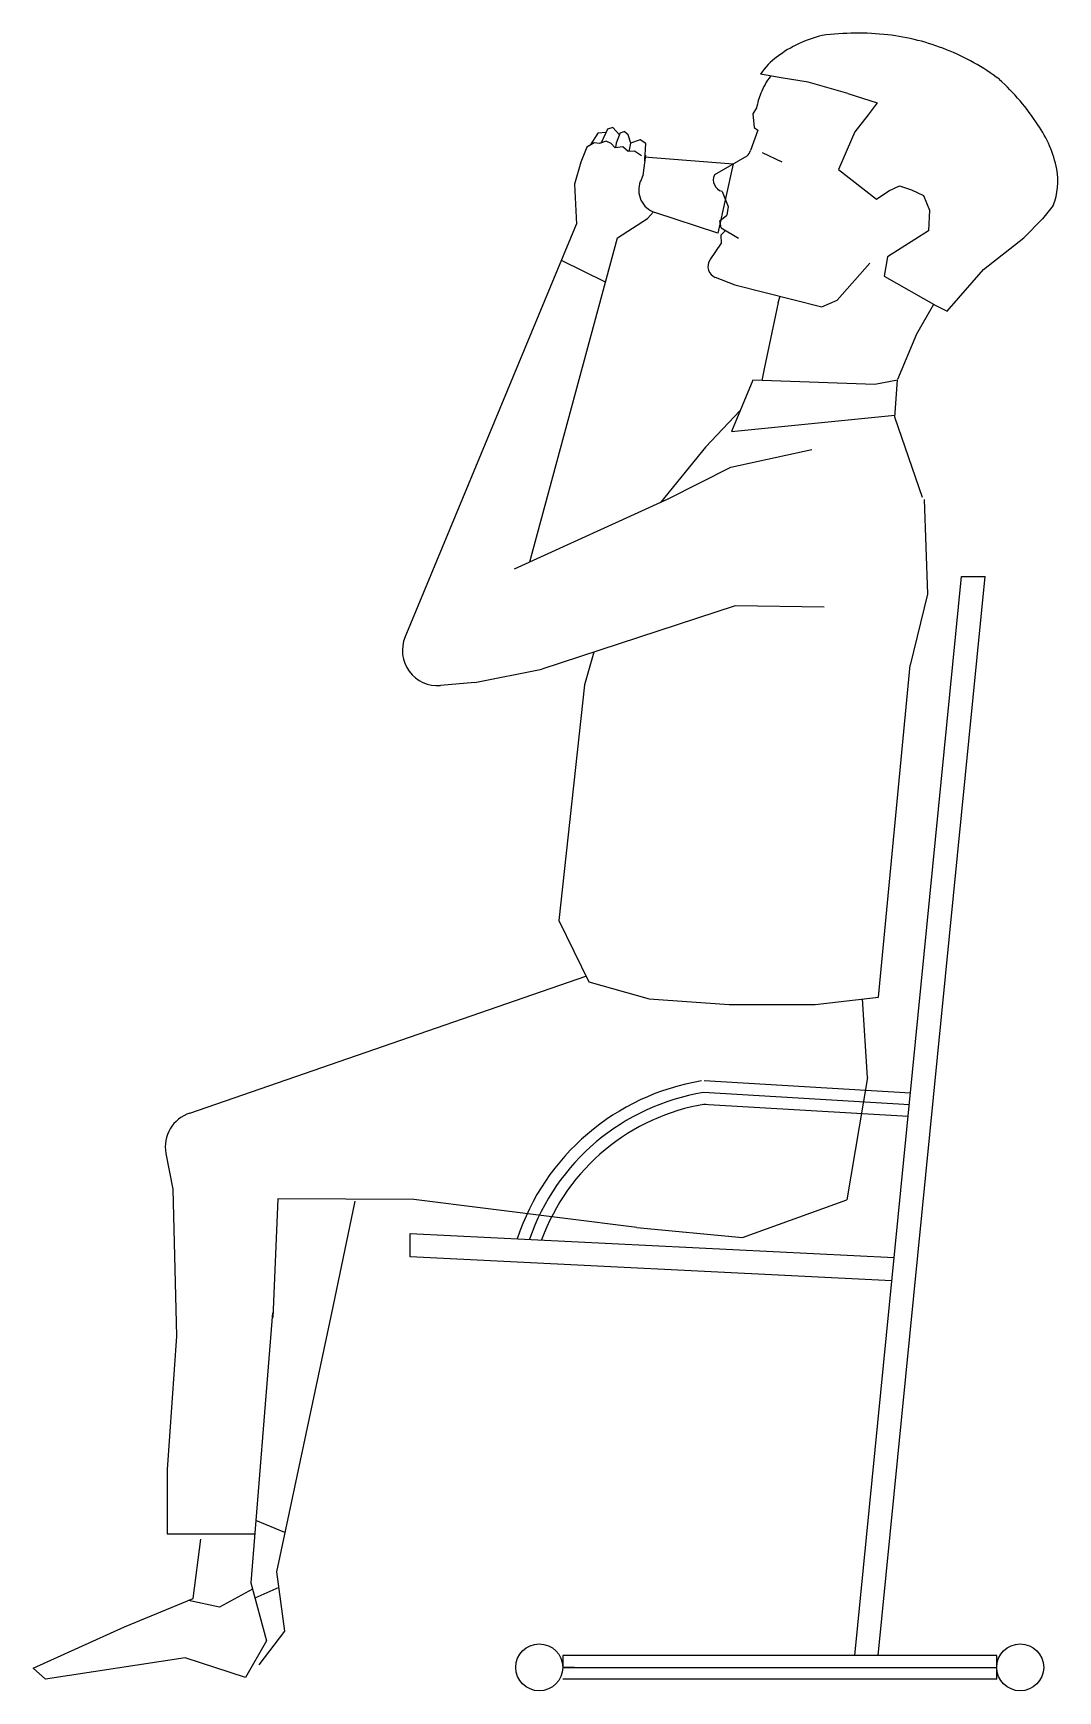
# Model space of a CAD drawing. Extents: x -86 to 1, y 0 to 142.
import ezdxf

# ---------------------------------------------------------------- set-up
doc = ezdxf.new("R2010")
doc.units = 0
doc.header["$LTSCALE"] = 25
doc.header["$MEASUREMENT"] = 0
doc.layers.get('0').update_dxf_attribs({"linetype": 'CONTINUOUS'})

msp = doc.modelspace()

# ---------------------------------------------------------------- linework, layer by layer
at = {"color": 0, "linetype": 'ByBlock'}
for p, q in [((-22.37, 137.83), (-24.13, 138.14)), ((-20.07, 137.47), (-22.37, 137.83)), ((-16.69, 136.51), (-20.07, 137.47)), ((-16.69, 136.51), (-14.18, 135.7)), ((-14.18, 135.7), (-14.96, 134.69)), ((-24.47, 135.28), (-24.78, 134.77)), ((-24.78, 134.77), (-24.68, 133.61)), ((-14.96, 134.69), (-16.09, 133.24)), ((-38.02, 133.12), (-38.65, 132.09)), ((-37.3, 133.19), (-38.02, 133.12)), ((-37.18, 133.46), (-37.72, 132.3)), ((-36.73, 133.6), (-37.18, 133.46)), ((-36.17, 132.99), (-36.73, 133.6)), ((-36.11, 133.16), (-36.45, 132.27)), ((-36.11, 133.16), (-35.77, 133.26)), ((-35.43, 132.99), (-35.77, 133.26)), ((-35.2, 132.27), (-35.43, 132.99)), ((-24.36, 133.39), (-24.98, 131.65)), ((-24.68, 133.61), (-24.36, 133.39)), ((-16.09, 133.24), (-17.48, 130.03)), ((-38.93, 131.93), (-39.46, 130.66)), ((-38.45, 132.2), (-38.93, 131.93)), ((-38.32, 132.31), (-38.45, 132.2)), ((-37.86, 132.25), (-38.32, 132.31)), ((-37.3, 132.43), (-37.86, 132.25)), ((-36.87, 132.24), (-37.3, 132.43)), ((-36.54, 131.88), (-36.87, 132.24)), ((-35.87, 131.96), (-36.54, 131.88)), ((-36.45, 132.27), (-36.5, 131.89)), ((-35.41, 131.56), (-35.87, 131.96)), ((-34.89, 131.59), (-35.41, 131.56)), ((-35.23, 132.26), (-35.36, 131.55)), ((-34.41, 132.54), (-35.23, 132.26)), ((-34.29, 131.18), (-34.89, 131.59)), ((-33.92, 132.23), (-34.41, 132.54)), ((-33.99, 130.76), (-33.92, 132.23)), ((-24.01, 131.48), (-22.32, 130.69)), ((-39.46, 130.66), (-39.99, 128.77)), ((-33.93, 131.25), (-34.18, 129.51)), ((-34.07, 131.11), (-26.47, 130.52)), ((-25.3, 131.17), (-28.06, 129.56)), ((-26.47, 130.52), (-27.78, 124.61)), ((-17.48, 130.03), (-14.24, 127.5)), ((-39.99, 128.77), (-39.82, 125.36)), ((-34.18, 129.51), (-34.38, 129)), ((-13.2, 128.22), (-12.28, 128.62)), ((-12.28, 128.62), (-11.27, 128.3)), ((-27.41, 128.16), (-26.9, 126.86)), ((-14.24, 127.5), (-13.2, 128.22)), ((-11.27, 128.3), (-10.25, 127.81)), ((-10.25, 127.81), (-9.72, 126.55)), ((-36.34, 124.2), (-33.78, 125.84)), ((-33.78, 125.84), (-33.26, 126.42)), ((-27.78, 124.61), (-33.14, 126.37)), ((-27.62, 125.66), (-27.01, 126.13)), ((-26.9, 126.86), (-27.01, 126.13)), ((-9.72, 126.55), (-9.81, 124.8)), ((-1.7, 124.21), (-0.1, 125.83)), ((0.81, 126.97), (-0.1, 125.83)), ((-54.44, 90.17), (-39.82, 125.36)), ((-27.5, 125.04), (-27.62, 125.66)), ((-27.52, 124.44), (-27.12, 124.82)), ((-27.52, 124.44), (-27.5, 123.75)), ((-27.5, 125.04), (-26.01, 124.16)), ((-27.46, 125.29), (-27.46, 125.29)), ((-9.81, 124.8), (-13.32, 122.58)), ((-43.79, 96.57), (-36.34, 124.2)), ((-27.5, 123.75), (-28.46, 122.31)), ((-5.13, 121.51), (-1.7, 124.21)), ((-37.36, 120.42), (-41.11, 122.27)), ((-17.61, 118.89), (-14.82, 122.04)), ((-13.32, 122.58), (-13.59, 120.93)), ((-27.99, 120.84), (-26.33, 120.18)), ((-26.33, 120.18), (-18.9, 118.33)), ((-13.59, 120.93), (-9.19, 118.42)), ((-8.24, 117.94), (-5.13, 121.51)), ((-22.62, 118.69), (-22.47, 119.22)), ((-18.9, 118.33), (-17.61, 118.89)), ((-22.62, 118.69), (-23.83, 113.03)), ((-9.38, 118.53), (-10.85, 116)), ((-9.19, 118.42), (-8.24, 117.94)), ((-10.85, 116), (-12.47, 112.13)), ((-24.8, 112.07), (-26.61, 107.7)), ((-14.4, 111.7), (-24.8, 112.07)), ((-23.83, 113.03), (-24.03, 112.05)), ((-12.47, 112.07), (-14.4, 111.7)), ((-12.69, 108.92), (-12.47, 112.07)), ((-25.88, 109.47), (-28.83, 106.36)), ((-26.61, 107.7), (-12.68, 109.08)), ((-10.32, 102.07), (-12.69, 108.92)), ((-28.83, 106.36), (-32.67, 101.65)), ((-26.66, 104.64), (-19.75, 106.15)), ((-32, 101.96), (-26.66, 104.64)), ((-45.1, 95.97), (-32, 101.96)), ((-10.19, 101.89), (-9.9, 93.82)), ((-16.1, 3.33), (-7, 95.33)), ((-14.1, 3.33), (-5, 95.33)), ((-7, 95.33), (-5, 95.33)), ((-9.9, 93.82), (-11.39, 87.78)), ((-26.31, 92.83), (-42.79, 87.44)), ((-18.7, 92.7), (-26.31, 92.83)), ((-38.36, 88.89), (-39.13, 86.09)), ((-14.07, 59.48), (-11.39, 87.78)), ((-48.48, 86.29), (-51.42, 86.03)), ((-48.48, 86.29), (-42.78, 87.42)), ((-39.13, 86.09), (-41.32, 66.01)), ((-41.32, 66.01), (-38.78, 60.78)), ((-72.78, 49.58), (-39.02, 61.27)), ((-38.78, 60.78), (-33.63, 59.32)), ((-19.49, 58.84), (-14.07, 59.48)), ((-33.63, 59.32), (-26.8, 58.84)), ((-26.8, 58.84), (-19.49, 58.84)), ((-15.03, 52.62), (-15.45, 59.32)), ((-11.36, 51.29), (-28.94, 52.33)), ((-15.03, 52.62), (-16.77, 42.18)), ((-11.45, 50.3), (-29, 51.33)), ((-11.55, 49.3), (-29.06, 50.33)), ((-74.82, 46.14), (-74.23, 43.09)), ((-74.23, 43.09), (-73.93, 30.57)), ((-65.29, 42.26), (-65.72, 32.15)), ((-53.69, 42.22), (-65.29, 42.26)), ((-58.71, 42.08), (-60.6, 33.08)), ((-34.67, 39.82), (-53.69, 42.22)), ((-25.68, 38.98), (-16.77, 42.18)), ((-34.67, 39.82), (-25.68, 38.98)), ((-54, 39.33), (-12.74, 37.27)), ((-54, 37.33), (-54, 39.33)), ((-12.94, 35.28), (-54, 37.33)), ((-65.73, 32.55), (-67.59, 9.53)), ((-60.6, 33.08), (-65.4, 10.48)), ((-73.93, 30.57), (-74.71, 19.19)), ((-74.71, 19.19), (-74.71, 13.71)), ((-64.68, 13.84), (-67.16, 14.86)), ((-74.71, 13.71), (-67.25, 13.71)), ((-72.51, 8.19), (-71.85, 13.25)), ((-65.4, 10.48), (-64.71, 5.42)), ((-67.44, 8.99), (-70.26, 7.46)), ((-67.59, 9.53), (-66.25, 4.6)), ((-65.21, 9.14), (-67.24, 8.24)), ((-78.36, 5.79), (-72.51, 8.19)), ((-70.26, 7.46), (-72.91, 8.03)), ((-86.14, 2.26), (-78.36, 5.79)), ((-66.25, 4.6), (-68.05, 1.48)), ((-64.71, 5.42), (-66.89, 2.55)), ((-73.17, 3.14), (-85.08, 1.33)), ((-68.05, 1.48), (-73.17, 3.14)), ((-40, 3.33), (-41, 3.33)), ((-41, 3.33), (-41, 2.33)), ((-4, 3.33), (-40, 3.33)), ((-4, 1.33), (-4, 3.33)), ((-85.08, 1.33), (-86.14, 2.26)), ((-40, 2.33), (-41, 2.33)), ((-41, 2.33), (-4, 2.33)), ((-40, 1.33), (-41, 1.33)), ((-4, 1.33), (-40, 1.33))]:
    msp.add_line(p, q, dxfattribs=at)
for centre in [(-43, 2.33), (-2, 2.33)]:
    msp.add_circle(centre, 2, dxfattribs=at)
for centre, radius, start, end in [((-16.49, 131.42), 10.31, 103.3924, 127.0956), ((-15.9, 118.6), 23.05, 83.4922, 97.4185), ((-15.58, 121.94), 19.7, 68.2515, 83.3033), ((-15.58, 121.94), 19.7, 53.1997, 68.2515), ((-19.47, 135.15), 5.54, 125.7132, 147.3232), ((-18.23, 134.17), 6.34, 142.9187, 158.2515), ((-16.55, 123.53), 19.07, 32.6945, 48.0043), ((-18.23, 134.17), 6.34, 158.2515, 169.9295), ((-8.4, 128.25), 9.68, 10.7898, 35.2588), ((-25.94, 131.94), 1, 309.3243, 342.8378), ((-4.33, 129.02), 5.54, 338.2515, 10.7898), ((-32.52, 128.27), 2, 158.7519, 251.7557), ((-27.17, 129.13), 0.996, 154.1759, 255.6294), ((-27.62, 121.76), 1, 147.0692, 248.2515), ((-51.67, 89.02), 3, 157.4375, 274.9005), ((-25.95, 32.66), 19.92, 99.2697, 161.8216), ((-25.95, 32.66), 18.92, 99.2697, 160.9904), ((-71.88, 46.72), 3, 107.6058, 191.0592), ((-25.95, 32.66), 17.92, 99.2697, 160.0623)]:
    msp.add_arc(centre, radius, start, end, dxfattribs=at)

doc.saveas('drawing.dxf')
